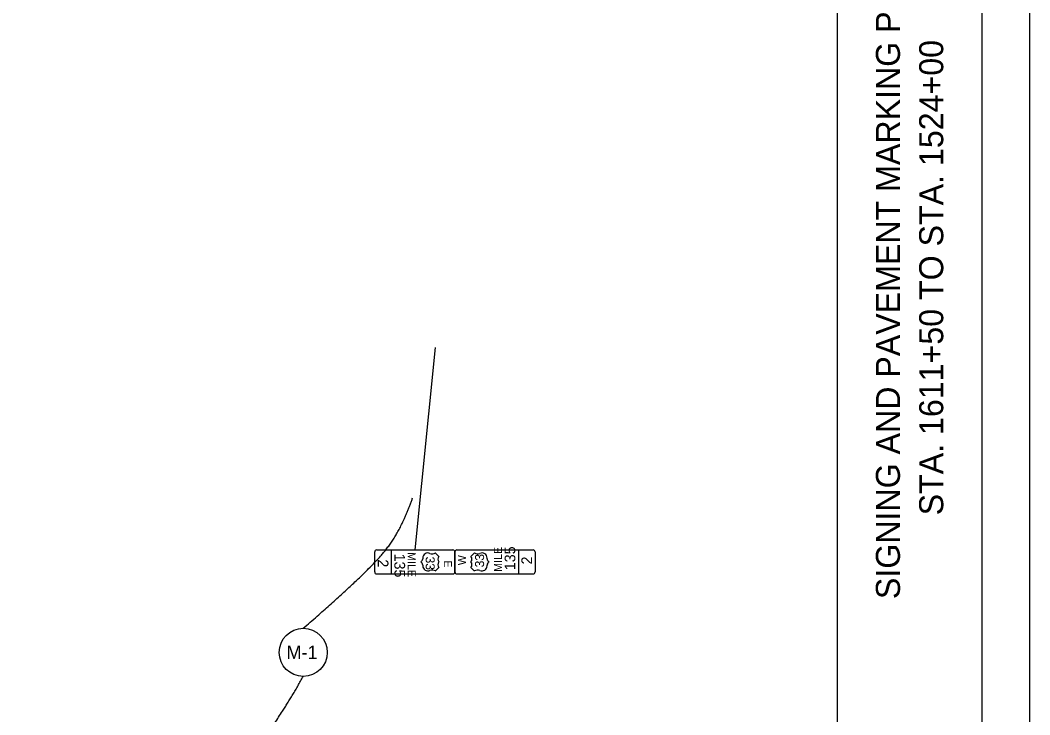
# Model space of a CAD drawing. Extents: x -0.2 to 34, y 0 to 22.
# Drawn here: x 23.5 to 34, y 7.22 to 14.45 of the extents above; entities that cross this region are included whole.
import ezdxf

# ---------------------------------------------------------------- set-up
doc = ezdxf.new("R2010")
doc.units = 0
for name, color, linetype in [('SC_Scratch1', 7, 'Continuous'), ('SH_Border', 7, 'Continuous'), ('SH_Cut_Line', 7, 'Continuous'), ('SH_Data', 7, 'Continuous'), ('SH_Text', 7, 'Continuous')]:
    doc.layers.add(name, color=color, linetype=linetype)

msp = doc.modelspace()

# ---------------------------------------------------------------- linework, layer by layer
at = {"layer": 'SC_Scratch1'}
for p, q in [((27.818, 11.042), (27.606, 8.938)), ((27.363, 8.688), (27.363, 8.938)), ((28.683, 8.938), (28.683, 8.688)), ((27.689, 8.854), (27.689, 8.845)), ((27.856, 8.87), (27.819, 8.907)), ((28.226, 8.907), (28.189, 8.87)), ((28.357, 8.845), (28.357, 8.854)), ((27.689, 8.781), (27.689, 8.773)), ((27.762, 8.813), (27.762, 8.813)), ((27.819, 8.719), (27.856, 8.756)), ((28.189, 8.756), (28.226, 8.719)), ((28.283, 8.813), (28.283, 8.813)), ((28.357, 8.773), (28.357, 8.781))]:
    msp.add_line(p, q, dxfattribs=at)
for points in [[(27.21, 8.938), (28.002, 8.938)], [(28.044, 8.938), (28.835, 8.938)], [(27.189, 8.709), (27.189, 8.917)], [(28.023, 8.709), (28.023, 8.917)], [(28.023, 8.917), (28.023, 8.709)], [(28.856, 8.917), (28.856, 8.709)], [(28.002, 8.688), (27.21, 8.688)], [(28.835, 8.688), (28.044, 8.688)]]:
    msp.add_lwpolyline(points, dxfattribs=at)
for centre, radius, start, end in [((27.21, 8.917), 0.0208, 90, 180), ((28.002, 8.917), 0.0208, 360, 90), ((28.044, 8.917), 0.0208, 90, 180), ((28.835, 8.917), 0.0208, 0, 90), ((27.644, 8.851), 0.0448, 303.4049, 353.3533), ((27.742, 8.854), 0.053, 66.758, 180), ((27.787, 8.958), 0.0611, 246.758, 302.5964), ((27.891, 8.842), 0.0448, 140.4754, 219.5246), ((28.155, 8.842), 0.0448, 320.4788, 39.5212), ((28.259, 8.958), 0.0611, 237.4036, 293.242), ((28.304, 8.854), 0.053, 0, 113.242), ((28.402, 8.851), 0.0448, 186.6467, 236.5951), ((27.644, 8.776), 0.0448, 6.6467, 56.5951), ((27.742, 8.773), 0.053, 180, 293.242), ((27.787, 8.668), 0.0611, 57.4036, 113.242), ((27.891, 8.785), 0.0448, 140.4788, 219.5212), ((28.155, 8.785), 0.0448, 320.4754, 39.5246), ((28.259, 8.668), 0.0611, 66.758, 122.5964), ((28.304, 8.773), 0.053, 246.758, 0), ((28.402, 8.776), 0.0448, 123.4049, 173.3533), ((27.21, 8.709), 0.0208, 180, 270), ((28.002, 8.709), 0.0208, 270, 360), ((28.044, 8.709), 0.0208, 180, 270), ((28.835, 8.709), 0.0208, 270, 0)]:
    msp.add_arc(centre, radius, start, end, dxfattribs=at)
at = {"layer": 'SH_Border'}
msp.add_line((32, 0.5), (32, 21.5), dxfattribs=at)
msp.add_lwpolyline([(1.5, 21.5), (33.5, 21.5), (33.5, 0.5), (1.5, 0.5)], close=True, dxfattribs=at)
at = {"layer": 'SH_Cut_Line'}
msp.add_lwpolyline([(0, 0), (34, 0), (34, 22), (0, 22)], close=True, dxfattribs=at)
at = {"layer": 'SH_Text'}
msp.add_circle((26.446, 7.873), 0.25, dxfattribs=at)
for points in [[(26.446, 8.123), (27.085, 8.678), (27.465, 9.128), (27.583, 9.48)], [(24.689, 6.182), (25.713, 6.576), (26.195, 7.172), (26.446, 7.623)]]:
    msp.add_open_spline(points, degree=2, dxfattribs=at)

# ---------------------------------------------------------------- texts
at = {"layer": 'SC_Scratch1'}
for s, height, rotation, p in [('MILE', 0.0833, 90, (28.512, 8.71)), ('135', 0.1111, 90, (28.651, 8.727)), ('2', 0.111, 270, (27.221, 8.84)), ('135', 0.1111, 270, (27.394, 8.9)), ('MILE', 0.0833, 270, (27.533, 8.916)), ('33', 0.0938, 270, (27.719, 8.869)), ('E', 0.0833, 270, (27.908, 8.83)), ('W', 0.0833, 90, (28.137, 8.779)), ('33', 0.0938, 90, (28.326, 8.757)), ('2', 0.111, 90, (28.825, 8.787))]:
    msp.add_text(s, height=height, rotation=rotation, dxfattribs=at).set_placement(p)
at = {"layer": 'SH_Data'}
for s, p in [('SIGNING AND PAVEMENT MARKING PLAN ', (32.65, 8.427)), ('STA. 1611+50 TO STA. 1524+00', (33.1, 9.298))]:
    msp.add_text(s, height=0.25, rotation=90, dxfattribs=at).set_placement(p)
at = {"layer": 'SH_Text'}
msp.add_text('M-1', height=0.14, dxfattribs=at).set_placement((26.272, 7.803))

doc.saveas('drawing.dxf')
